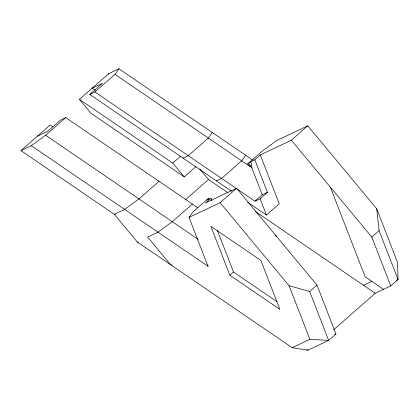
<?xml version="1.0" encoding="UTF-8"?>
<svg xmlns="http://www.w3.org/2000/svg" width="419" height="419" viewBox="0 0 419 419"><rect width="100%" height="100%" fill="white"/><g stroke="black" fill="none" stroke-linecap="round" stroke-linejoin="round"><path stroke-width="0.63" d="M231.492 191.174L89.745 94.432L94.919 91.976L115.01 74.357L118.965 68.8L252.647 160.037M212.318 132.514L208.363 138.066L188.272 155.69L183.098 158.146M210.967 198.203L205.488 203.006L236.541 188.272L317 285.103L335.954 333.969L328.648 340.375L307.944 350.2L292.2 347.707L137.291 241.983L114.303 214.319L20.95 150.604L31.305 145.692L208.002 266.29L189.048 217.424L193.007 211.873L207.615 199.056L208.652 198.564L206.824 200.167L210.967 198.203L211.904 200.612M245.66 155.266L241.7 160.823L221.614 178.442L216.434 180.898M196.04 166.537L184.24 176.886L90.886 113.177L79.395 99.345L108.615 73.713L118.965 68.8M89.745 94.432L102.529 83.219L92.18 88.131L95.417 90.342M31.305 145.692L45.608 135.227L65.699 117.608L197.768 207.74M79.395 99.345L172.743 163.054L180.61 156.156M159.052 181.317L138.961 198.941L124.653 209.406L114.303 214.319L115.162 214.559M185.523 199.674L208.515 179.505L227.873 192.719M192.389 204.074L172.303 221.693L157.994 232.157L147.64 237.07L170.627 264.735L171.921 265.101M248.43 165.442L247.797 163.813L262.409 150.997L276.713 140.533L307.771 125.8L376.733 208.793L397.537 262.43L398.05 279.504L390.744 285.91L375.215 293.279L333.634 329.748M247.797 163.813L250.656 161.718L254.799 159.754L260.278 154.951L291.336 140.218L307.771 125.8M189.048 217.424L220.106 202.691L236.541 188.272M94.919 91.976L254.951 201.199L262.257 194.788L267.432 192.331L254.799 159.754M254.951 201.199L260.131 198.742L267.432 192.331M247.624 202.183L266.447 215.031L279.232 203.817L260.278 154.951M229.848 275.21L210.893 226.344L260.906 260.477L279.861 309.342L229.848 275.21L233.503 272.01L217.356 230.382M220.106 202.691L289.068 285.685L309.693 291.509L317 285.103M390.744 285.91L371.789 237.044L379.095 230.639L376.733 208.793M65.699 117.608L60.525 120.064L47.74 131.278L37.385 136.185M363.545 285.313L371.831 281.385M396.327 280.321L397.474 279.777M292.2 347.707L309.871 339.322L328.648 340.375L309.693 291.509M334.839 334.498L335.954 333.969M21.809 150.845L20.95 150.604L50.17 124.972L52.867 126.816M137.291 241.983L138.15 242.224M115.01 74.357L251.919 167.794M383.5 289.351L365.164 276.833L330.413 187.246M255.59 211.632L375.215 293.279M45.608 135.227L198.114 239.312M233.503 272.01L277.059 301.732M306.865 349.462L307.944 350.2M291.336 140.218L371.789 237.044M199.743 168.946L208.515 179.505M172.743 163.054L184.24 176.886M379.095 230.639L398.05 279.504M250.656 161.718L251.919 164.976L250.096 166.579L248.834 163.321M250.724 165.055L262.257 194.788M275.623 235.305L276.095 236.526M260.131 198.742L266.447 215.031M289.068 285.685L309.871 339.322M207.871 265.075L208.002 266.29M108.615 73.713L108.715 74.624"/></g></svg>
